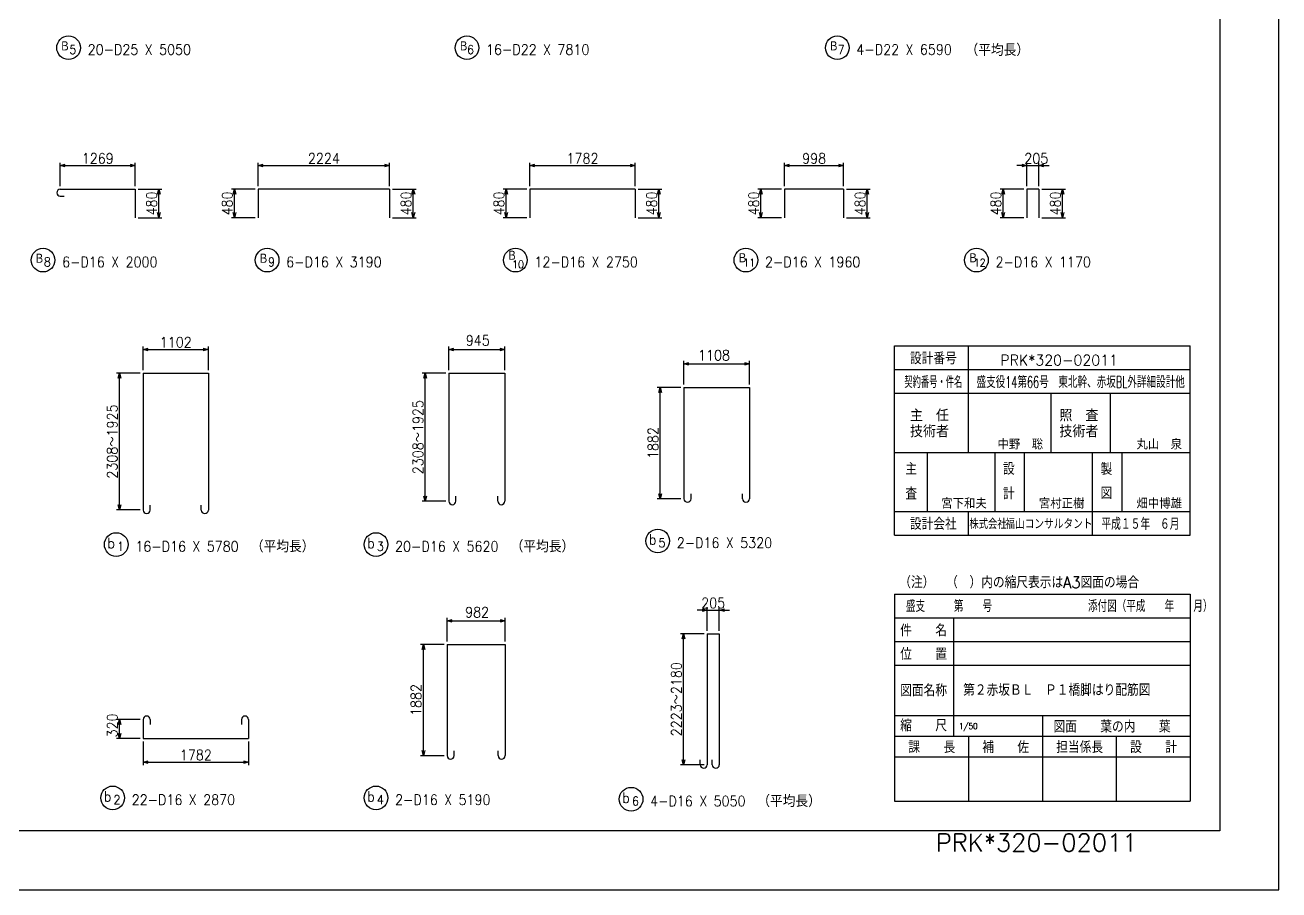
# Model space of a CAD drawing. Extents: x -24090 to 17960, y 77600 to 107300.
# Drawn here: x -3241 to 17960, y 77600 to 92227 of the extents above; entities that cross this region are included whole.
import ezdxf
from ezdxf.enums import TextEntityAlignment as Align

# ---------------------------------------------------------------- set-up
doc = ezdxf.new("R2010")
doc.units = 0
doc.header["$LTSCALE"] = 300
doc.header["$MEASUREMENT"] = 0
doc.layers.get('0').update_dxf_attribs({"linetype": 'CONTINUOUS'})
doc.layers.get('DEFPOINTS').update_dxf_attribs({"linetype": 'CONTINUOUS'})
for name, color, linetype in [('-寸法', 1, 'CONTINUOUS'), ('タイトル', 3, 'CONTINUOUS'), ('枠', 3, 'CONTINUOUS'), ('鉄筋', 2, 'CONTINUOUS'), ('鉄筋材料', 3, 'CONTINUOUS'), ('ﾀｲﾄﾙ', 7, 'CONTINUOUS')]:
    doc.layers.add(name, color=color, linetype=linetype)
doc.styles.add('MS明朝', font='MS PMincho.ttf')
doc.styles.add('romans', font='ROMANS.shx', dxfattribs={"width": 0.9, "bigfont": 'EXTFONT.shx'})
doc.styles.get("Standard").update_dxf_attribs({"font": 'romans.shx', "bigfont": 'extfont.shx'})
doc.styles.add('STYLE1', font='romans.shx', dxfattribs={"bigfont": 'bigfont.shx'})
doc.styles.add('ｽﾀｲﾙ1', font='ROMANS.shx', dxfattribs={"bigfont": 'EXTFONT.shx'})
doc.dimstyles.new('ST-50', dxfattribs={"dimscale": 50, "dimtxt": 3.5, "dimasz": 1.7, "dimexe": 1, "dimexo": 1, "dimgap": 1, "dimtad": 0, "dimdec": 0, "dimzin": 0, "dimdsep": 46, "dimtxsty": 'romans', "dimblk": 'OPEN30', "dimcen": 1, "dimdle": 3, "dimclrd": 1, "dimclre": 1, "dimclrt": 3, "dimaunit": 1, "dimadec": 0, "dimazin": 0, "dimtfac": 1, "dimtdec": 0, "dimtix": 1, "dimtmove": 2, "dimatfit": 3, "dimldrblk": 'OPEN30', "dimfxl": 0, "dimtvp": 0.7, "dimtolj": 1, "dimtzin": 0, "dimarcsym": 0})

# ---------------------------------------------------------------- blocks, each defined once
blk = doc.blocks.new('_Open30')
at = {"color": 0, "lineweight": -2}
for p, q in [((-1, 0.27), (0, 0)), ((0, 0), (-1, -0.27)), ((0, 0), (-1, 0))]:
    blk.add_line(p, q, dxfattribs=at)
blk = doc.blocks.new('*D27')
at = {"layer": '-寸法', "color": 1, "linetype": 'Continuous', "lineweight": -2}
for p, q in [((-1244, 80112), (-1244, 79712)), ((538, 80112), (538, 79712)), ((-1159, 79762), (453, 79762))]:
    blk.add_line(p, q, dxfattribs=at)
at = {"layer": 'DEFPOINTS', "color": 0, "linetype": 'Continuous'}
for p in [(-1244, 80162), (538, 80162), (538, 79762)]:
    blk.add_point(p, dxfattribs=at)
at = {"layer": '-寸法', "color": 1, "linetype": 'Continuous', "lineweight": -2, "xscale": 85, "yscale": 85, "zscale": 85, "rotation": 180}
blk.add_blockref('_Open30', (-1244, 79762), dxfattribs=at)
at = {"layer": '-寸法', "color": 1, "linetype": 'Continuous', "lineweight": -2, "xscale": 85, "yscale": 85, "zscale": 85}
blk.add_blockref('_Open30', (538, 79762), dxfattribs=at)
at = {"layer": '-寸法', "color": 3, "linetype": 'Continuous', "insert": (-353, 79884), "char_height": 175, "attachment_point": 5, "style": 'romans'}
blk.add_mtext('\\A1;1782', dxfattribs=at)
blk = doc.blocks.new('*D20')
at = {"layer": '-寸法', "color": 1, "linetype": 'Continuous', "lineweight": -2}
for p, q in [((-1294, 80482), (-1694, 80482)), ((-1644, 80247), (-1644, 80397)), ((-1294, 80162), (-1694, 80162))]:
    blk.add_line(p, q, dxfattribs=at)
at = {"layer": 'DEFPOINTS', "color": 0, "linetype": 'Continuous'}
for p in [(-1644, 80482), (-1244, 80482), (-1244, 80162)]:
    blk.add_point(p, dxfattribs=at)
at = {"layer": '-寸法', "color": 1, "linetype": 'Continuous', "lineweight": -2, "xscale": 85, "yscale": 85, "zscale": 85}
for p, rotation in [((-1644, 80482), 90), ((-1644, 80162), 270)]:
    blk.add_blockref('_Open30', p, dxfattribs=dict(at, rotation=rotation))
at = {"layer": '-寸法', "color": 3, "linetype": 'Continuous', "insert": (-1767, 80382), "char_height": 175, "attachment_point": 5, "rotation": 90, "style": 'romans'}
blk.add_mtext('\\A1;320', dxfattribs=at)
blk = doc.blocks.new('*D37')
at = {"layer": '-寸法', "color": 1, "linetype": 'Continuous', "lineweight": -2}
for p, q in [((-1244, 86390), (-1244, 86790)), ((-1159, 86740), (-227, 86740)), ((-142, 86390), (-142, 86790))]:
    blk.add_line(p, q, dxfattribs=at)
at = {"layer": 'DEFPOINTS', "color": 0, "linetype": 'Continuous'}
for p in [(-142, 86740), (-1244, 86340), (-142, 86340)]:
    blk.add_point(p, dxfattribs=at)
at = {"layer": '-寸法', "color": 1, "linetype": 'Continuous', "lineweight": -2, "xscale": 85, "yscale": 85, "zscale": 85, "rotation": 180}
blk.add_blockref('_Open30', (-1244, 86740), dxfattribs=at)
at = {"layer": '-寸法', "color": 1, "linetype": 'Continuous', "lineweight": -2, "xscale": 85, "yscale": 85, "zscale": 85}
blk.add_blockref('_Open30', (-142, 86740), dxfattribs=at)
at = {"layer": '-寸法', "color": 3, "linetype": 'Continuous', "insert": (-693, 86863), "char_height": 175, "attachment_point": 5, "style": 'romans'}
blk.add_mtext('\\A1;1102', dxfattribs=at)
blk = doc.blocks.new('*D39')
at = {"layer": '-寸法', "color": 1, "linetype": 'Continuous', "lineweight": -2}
for p, q in [((-1294, 86340), (-1694, 86340)), ((-1644, 84111), (-1644, 86255)), ((-1294, 84026), (-1694, 84026))]:
    blk.add_line(p, q, dxfattribs=at)
at = {"layer": 'DEFPOINTS', "color": 0, "linetype": 'Continuous'}
for p in [(-1644, 86340), (-1244, 86340), (-1244, 84026)]:
    blk.add_point(p, dxfattribs=at)
at = {"layer": '-寸法', "color": 1, "linetype": 'Continuous', "lineweight": -2, "xscale": 85, "yscale": 85, "zscale": 85}
for p, rotation in [((-1644, 86340), 90), ((-1644, 84026), 270)]:
    blk.add_blockref('_Open30', p, dxfattribs=dict(at, rotation=rotation))
at = {"layer": '-寸法', "color": 3, "linetype": 'Continuous', "insert": (-1767, 85183), "char_height": 175, "attachment_point": 5, "rotation": 90, "style": 'romans'}
blk.add_mtext('\\A1;2308～1925', dxfattribs=at)
blk = doc.blocks.new('*D45')
at = {"layer": '-寸法', "color": 1, "linetype": 'Continuous', "lineweight": -2}
for p, q in [((3845, 81753), (3445, 81753)), ((3495, 79956), (3495, 81668)), ((3845, 79871), (3445, 79871))]:
    blk.add_line(p, q, dxfattribs=at)
at = {"layer": 'DEFPOINTS', "color": 0, "linetype": 'Continuous'}
for p in [(3495, 81753), (3895, 81753), (3895, 79871)]:
    blk.add_point(p, dxfattribs=at)
at = {"layer": '-寸法', "color": 1, "linetype": 'Continuous', "lineweight": -2, "xscale": 85, "yscale": 85, "zscale": 85}
for p, rotation in [((3495, 81753), 90), ((3495, 79871), 270)]:
    blk.add_blockref('_Open30', p, dxfattribs=dict(at, rotation=rotation))
at = {"layer": '-寸法', "color": 3, "linetype": 'Continuous', "insert": (3372, 80812), "char_height": 175, "attachment_point": 5, "rotation": 90, "style": 'romans'}
blk.add_mtext('\\A1;1882', dxfattribs=at)
blk = doc.blocks.new('*D41')
at = {"layer": '-寸法', "color": 1, "linetype": 'Continuous', "lineweight": -2}
for p, q in [((3895, 81803), (3895, 82203)), ((3980, 82153), (4792, 82153)), ((4877, 81803), (4877, 82203))]:
    blk.add_line(p, q, dxfattribs=at)
at = {"layer": 'DEFPOINTS', "color": 0, "linetype": 'Continuous'}
for p in [(4877, 82153), (3895, 81753), (4877, 81753)]:
    blk.add_point(p, dxfattribs=at)
at = {"layer": '-寸法', "color": 1, "linetype": 'Continuous', "lineweight": -2, "xscale": 85, "yscale": 85, "zscale": 85, "rotation": 180}
blk.add_blockref('_Open30', (3895, 82153), dxfattribs=at)
at = {"layer": '-寸法', "color": 1, "linetype": 'Continuous', "lineweight": -2, "xscale": 85, "yscale": 85, "zscale": 85}
blk.add_blockref('_Open30', (4877, 82153), dxfattribs=at)
at = {"layer": '-寸法', "color": 3, "linetype": 'Continuous', "insert": (4402, 82297), "char_height": 175, "attachment_point": 5, "style": 'romans'}
blk.add_mtext('\\A1;982', dxfattribs=at)
blk = doc.blocks.new('*D51')
at = {"layer": '-寸法', "color": 1, "linetype": 'Continuous', "lineweight": -2}
for p, q in [((3876, 86340), (3476, 86340)), ((3526, 84261), (3526, 86255)), ((3876, 84176), (3476, 84176))]:
    blk.add_line(p, q, dxfattribs=at)
at = {"layer": 'DEFPOINTS', "color": 0, "linetype": 'Continuous'}
for p in [(3526, 86340), (3926, 86340), (3926, 84176)]:
    blk.add_point(p, dxfattribs=at)
at = {"layer": '-寸法', "color": 1, "linetype": 'Continuous', "lineweight": -2, "xscale": 85, "yscale": 85, "zscale": 85}
for p, rotation in [((3526, 86340), 90), ((3526, 84176), 270)]:
    blk.add_blockref('_Open30', p, dxfattribs=dict(at, rotation=rotation))
at = {"layer": '-寸法', "color": 3, "linetype": 'Continuous', "insert": (3403, 85258), "char_height": 175, "attachment_point": 5, "rotation": 90, "style": 'romans'}
blk.add_mtext('\\A1;2308～1925', dxfattribs=at)
blk = doc.blocks.new('*D52')
at = {"layer": '-寸法', "color": 1, "linetype": 'Continuous', "lineweight": -2}
for p, q in [((3926, 86390), (3926, 86790)), ((4011, 86740), (4786, 86740)), ((4871, 86390), (4871, 86790))]:
    blk.add_line(p, q, dxfattribs=at)
at = {"layer": 'DEFPOINTS', "color": 0, "linetype": 'Continuous'}
for p in [(4871, 86740), (3926, 86340), (4871, 86340)]:
    blk.add_point(p, dxfattribs=at)
at = {"layer": '-寸法', "color": 1, "linetype": 'Continuous', "lineweight": -2, "xscale": 85, "yscale": 85, "zscale": 85, "rotation": 180}
blk.add_blockref('_Open30', (3926, 86740), dxfattribs=at)
at = {"layer": '-寸法', "color": 1, "linetype": 'Continuous', "lineweight": -2, "xscale": 85, "yscale": 85, "zscale": 85}
blk.add_blockref('_Open30', (4871, 86740), dxfattribs=at)
at = {"layer": '-寸法', "color": 3, "linetype": 'Continuous', "insert": (4414, 86894), "char_height": 175, "attachment_point": 5, "style": 'romans'}
blk.add_mtext('\\A1;945', dxfattribs=at)
blk = doc.blocks.new('*D132')
at = {"layer": '-寸法', "color": 1, "linetype": 'Continuous', "lineweight": -2}
for p, q in [((8244, 81931), (7844, 81931)), ((7894, 79803), (7894, 81846)), ((8244, 79718), (7844, 79718))]:
    blk.add_line(p, q, dxfattribs=at)
at = {"layer": 'DEFPOINTS', "color": 0, "linetype": 'Continuous'}
for p in [(7894, 81931), (8294, 81931), (8294, 79718)]:
    blk.add_point(p, dxfattribs=at)
at = {"layer": '-寸法', "color": 1, "linetype": 'Continuous', "lineweight": -2, "xscale": 85, "yscale": 85, "zscale": 85}
for p, rotation in [((7894, 81931), 90), ((7894, 79718), 270)]:
    blk.add_blockref('_Open30', p, dxfattribs=dict(at, rotation=rotation))
at = {"layer": '-寸法', "color": 3, "linetype": 'Continuous', "insert": (7772, 80825), "char_height": 175, "attachment_point": 5, "rotation": 90, "style": 'romans'}
blk.add_mtext('\\A1;2223～2180', dxfattribs=at)
blk = doc.blocks.new('*D133')
at = {"layer": '-寸法', "color": 1, "linetype": 'Continuous', "lineweight": -2}
for p, q in [((8209, 82331), (8124, 82331)), ((8294, 81981), (8294, 82381)), ((8294, 82331), (8498, 82331)), ((8498, 81981), (8498, 82381)), ((8583, 82331), (8668, 82331))]:
    blk.add_line(p, q, dxfattribs=at)
at = {"layer": 'DEFPOINTS', "color": 0, "linetype": 'Continuous'}
for p in [(8498, 82331), (8294, 81931), (8498, 81931)]:
    blk.add_point(p, dxfattribs=at)
at = {"layer": '-寸法', "color": 1, "linetype": 'Continuous', "lineweight": -2, "xscale": 85, "yscale": 85, "zscale": 85}
blk.add_blockref('_Open30', (8294, 82331), dxfattribs=at)
at = {"layer": '-寸法', "color": 1, "linetype": 'Continuous', "lineweight": -2, "xscale": 85, "yscale": 85, "zscale": 85, "rotation": 180}
blk.add_blockref('_Open30', (8498, 82331), dxfattribs=at)
at = {"layer": '-寸法', "color": 3, "linetype": 'Continuous', "insert": (8394, 82453), "char_height": 175, "attachment_point": 5, "style": 'romans'}
blk.add_mtext('\\A1;205', dxfattribs=at)
blk = doc.blocks.new('*D130')
at = {"layer": '-寸法', "color": 1, "linetype": 'Continuous', "lineweight": -2}
for p, q in [((13953, 89450), (14353, 89450)), ((14303, 89055), (14303, 89365)), ((13953, 88970), (14353, 88970))]:
    blk.add_line(p, q, dxfattribs=at)
at = {"layer": 'DEFPOINTS', "color": 0, "linetype": 'Continuous'}
for p in [(13903, 89450), (14303, 89450), (13903, 88970)]:
    blk.add_point(p, dxfattribs=at)
at = {"layer": '-寸法', "color": 1, "linetype": 'Continuous', "lineweight": -2, "xscale": 85, "yscale": 85, "zscale": 85}
for p, rotation in [((14303, 89450), 90), ((14303, 88970), 270)]:
    blk.add_blockref('_Open30', p, dxfattribs=dict(at, rotation=rotation))
at = {"layer": '-寸法', "color": 3, "linetype": 'Continuous', "insert": (14180, 89210), "char_height": 175, "attachment_point": 5, "rotation": 90, "style": 'romans'}
blk.add_mtext('\\A1;480', dxfattribs=at)
blk = doc.blocks.new('*D32')
at = {"layer": '-寸法', "color": 1, "linetype": 'Continuous', "lineweight": -2}
for p, q in [((5294, 89500), (5294, 89900)), ((7076, 89500), (7076, 89900)), ((5379, 89850), (6991, 89850))]:
    blk.add_line(p, q, dxfattribs=at)
at = {"layer": 'DEFPOINTS', "color": 0, "linetype": 'Continuous'}
for p in [(7076, 89850), (5294, 89450), (7076, 89450)]:
    blk.add_point(p, dxfattribs=at)
at = {"layer": '-寸法', "color": 1, "linetype": 'Continuous', "lineweight": -2, "xscale": 85, "yscale": 85, "zscale": 85, "rotation": 180}
blk.add_blockref('_Open30', (5294, 89850), dxfattribs=at)
at = {"layer": '-寸法', "color": 1, "linetype": 'Continuous', "lineweight": -2, "xscale": 85, "yscale": 85, "zscale": 85}
blk.add_blockref('_Open30', (7076, 89850), dxfattribs=at)
at = {"layer": '-寸法', "color": 3, "linetype": 'Continuous', "insert": (6185, 89972), "char_height": 175, "attachment_point": 5, "style": 'romans'}
blk.add_mtext('\\A1;1782', dxfattribs=at)
blk = doc.blocks.new('*D46')
at = {"layer": '-寸法', "color": 1, "linetype": 'Continuous', "lineweight": -2}
for p, q in [((700, 89500), (700, 89900)), ((2924, 89500), (2924, 89900)), ((785, 89850), (2839, 89850))]:
    blk.add_line(p, q, dxfattribs=at)
at = {"layer": 'DEFPOINTS', "color": 0, "linetype": 'Continuous'}
for p in [(2924, 89850), (700, 89450), (2924, 89450)]:
    blk.add_point(p, dxfattribs=at)
at = {"layer": '-寸法', "color": 1, "linetype": 'Continuous', "lineweight": -2, "xscale": 85, "yscale": 85, "zscale": 85, "rotation": 180}
blk.add_blockref('_Open30', (700, 89850), dxfattribs=at)
at = {"layer": '-寸法', "color": 1, "linetype": 'Continuous', "lineweight": -2, "xscale": 85, "yscale": 85, "zscale": 85}
blk.add_blockref('_Open30', (2924, 89850), dxfattribs=at)
at = {"layer": '-寸法', "color": 3, "linetype": 'Continuous', "insert": (1812, 89972), "char_height": 175, "attachment_point": 5, "style": 'romans'}
blk.add_mtext('\\A1;2224', dxfattribs=at)
blk = doc.blocks.new('*D48')
at = {"layer": '-寸法', "color": 1, "linetype": 'Continuous', "lineweight": -2}
for p, q in [((-1328, 89450), (-928, 89450)), ((-978, 89055), (-978, 89365)), ((-1328, 88970), (-928, 88970))]:
    blk.add_line(p, q, dxfattribs=at)
at = {"layer": 'DEFPOINTS', "color": 0, "linetype": 'Continuous'}
for p in [(-1378, 89450), (-978, 89450), (-1378, 88970)]:
    blk.add_point(p, dxfattribs=at)
at = {"layer": '-寸法', "color": 1, "linetype": 'Continuous', "lineweight": -2, "xscale": 85, "yscale": 85, "zscale": 85}
for p, rotation in [((-978, 89450), 90), ((-978, 88970), 270)]:
    blk.add_blockref('_Open30', p, dxfattribs=dict(at, rotation=rotation))
at = {"layer": '-寸法', "color": 3, "linetype": 'Continuous', "insert": (-1100, 89210), "char_height": 175, "attachment_point": 5, "rotation": 90, "style": 'romans'}
blk.add_mtext('\\A1;480', dxfattribs=at)
blk = doc.blocks.new('*D47')
at = {"layer": '-寸法', "color": 1, "linetype": 'Continuous', "lineweight": -2}
for p, q in [((-2647, 89500), (-2647, 89900)), ((-1378, 89500), (-1378, 89900)), ((-2562, 89850), (-1463, 89850))]:
    blk.add_line(p, q, dxfattribs=at)
at = {"layer": 'DEFPOINTS', "color": 0, "linetype": 'Continuous'}
for p in [(-1378, 89850), (-2647, 89450), (-1378, 89450)]:
    blk.add_point(p, dxfattribs=at)
at = {"layer": '-寸法', "color": 1, "linetype": 'Continuous', "lineweight": -2, "xscale": 85, "yscale": 85, "zscale": 85, "rotation": 180}
blk.add_blockref('_Open30', (-2647, 89850), dxfattribs=at)
at = {"layer": '-寸法', "color": 1, "linetype": 'Continuous', "lineweight": -2, "xscale": 85, "yscale": 85, "zscale": 85}
blk.add_blockref('_Open30', (-1378, 89850), dxfattribs=at)
at = {"layer": '-寸法', "color": 3, "linetype": 'Continuous', "insert": (-2012, 89972), "char_height": 175, "attachment_point": 5, "style": 'romans'}
blk.add_mtext('\\A1;1269', dxfattribs=at)
blk = doc.blocks.new('*D49')
at = {"layer": '-寸法', "color": 1, "linetype": 'Continuous', "lineweight": -2}
for p, q in [((650, 89450), (250, 89450)), ((300, 89055), (300, 89365)), ((650, 88970), (250, 88970))]:
    blk.add_line(p, q, dxfattribs=at)
at = {"layer": 'DEFPOINTS', "color": 0, "linetype": 'Continuous'}
for p in [(300, 89450), (700, 89450), (700, 88970)]:
    blk.add_point(p, dxfattribs=at)
at = {"layer": '-寸法', "color": 1, "linetype": 'Continuous', "lineweight": -2, "xscale": 85, "yscale": 85, "zscale": 85}
for p, rotation in [((300, 89450), 90), ((300, 88970), 270)]:
    blk.add_blockref('_Open30', p, dxfattribs=dict(at, rotation=rotation))
at = {"layer": '-寸法', "color": 3, "linetype": 'Continuous', "insert": (177, 89210), "char_height": 175, "attachment_point": 5, "rotation": 90, "style": 'romans'}
blk.add_mtext('\\A1;480', dxfattribs=at)
blk = doc.blocks.new('*D50')
at = {"layer": '-寸法', "color": 1, "linetype": 'Continuous', "lineweight": -2}
for p, q in [((2974, 89450), (3374, 89450)), ((3324, 89055), (3324, 89365)), ((2974, 88970), (3374, 88970))]:
    blk.add_line(p, q, dxfattribs=at)
at = {"layer": 'DEFPOINTS', "color": 0, "linetype": 'Continuous'}
for p in [(2924, 89450), (3324, 89450), (2924, 88970)]:
    blk.add_point(p, dxfattribs=at)
at = {"layer": '-寸法', "color": 1, "linetype": 'Continuous', "lineweight": -2, "xscale": 85, "yscale": 85, "zscale": 85}
for p, rotation in [((3324, 89450), 90), ((3324, 88970), 270)]:
    blk.add_blockref('_Open30', p, dxfattribs=dict(at, rotation=rotation))
at = {"layer": '-寸法', "color": 3, "linetype": 'Continuous', "insert": (3201, 89210), "char_height": 175, "attachment_point": 5, "rotation": 90, "style": 'romans'}
blk.add_mtext('\\A1;480', dxfattribs=at)
blk = doc.blocks.new('*D33')
at = {"layer": '-寸法', "color": 1, "linetype": 'Continuous', "lineweight": -2}
for p, q in [((5244, 89450), (4844, 89450)), ((4894, 89055), (4894, 89365)), ((5244, 88970), (4844, 88970))]:
    blk.add_line(p, q, dxfattribs=at)
at = {"layer": 'DEFPOINTS', "color": 0, "linetype": 'Continuous'}
for p in [(4894, 89450), (5294, 89450), (5294, 88970)]:
    blk.add_point(p, dxfattribs=at)
at = {"layer": '-寸法', "color": 1, "linetype": 'Continuous', "lineweight": -2, "xscale": 85, "yscale": 85, "zscale": 85}
for p, rotation in [((4894, 89450), 90), ((4894, 88970), 270)]:
    blk.add_blockref('_Open30', p, dxfattribs=dict(at, rotation=rotation))
at = {"layer": '-寸法', "color": 3, "linetype": 'Continuous', "insert": (4772, 89210), "char_height": 175, "attachment_point": 5, "rotation": 90, "style": 'romans'}
blk.add_mtext('\\A1;480', dxfattribs=at)
blk = doc.blocks.new('*D126')
at = {"layer": '-寸法', "color": 1, "linetype": 'Continuous', "lineweight": -2}
for p, q in [((9602, 89500), (9602, 89900)), ((10600, 89500), (10600, 89900)), ((9687, 89850), (10515, 89850))]:
    blk.add_line(p, q, dxfattribs=at)
at = {"layer": 'DEFPOINTS', "color": 0, "linetype": 'Continuous'}
for p in [(10600, 89850), (9602, 89450), (10600, 89450)]:
    blk.add_point(p, dxfattribs=at)
at = {"layer": '-寸法', "color": 1, "linetype": 'Continuous', "lineweight": -2, "xscale": 85, "yscale": 85, "zscale": 85, "rotation": 180}
blk.add_blockref('_Open30', (9602, 89850), dxfattribs=at)
at = {"layer": '-寸法', "color": 1, "linetype": 'Continuous', "lineweight": -2, "xscale": 85, "yscale": 85, "zscale": 85}
blk.add_blockref('_Open30', (10600, 89850), dxfattribs=at)
at = {"layer": '-寸法', "color": 3, "linetype": 'Continuous', "insert": (10101, 89972), "char_height": 175, "attachment_point": 5, "style": 'romans'}
blk.add_mtext('\\A1;998', dxfattribs=at)
blk = doc.blocks.new('*D35')
at = {"layer": '-寸法', "color": 1, "linetype": 'Continuous', "lineweight": -2}
for p, q in [((7126, 89450), (7526, 89450)), ((7476, 89055), (7476, 89365)), ((7126, 88970), (7526, 88970))]:
    blk.add_line(p, q, dxfattribs=at)
at = {"layer": 'DEFPOINTS', "color": 0, "linetype": 'Continuous'}
for p in [(7076, 89450), (7476, 89450), (7076, 88970)]:
    blk.add_point(p, dxfattribs=at)
at = {"layer": '-寸法', "color": 1, "linetype": 'Continuous', "lineweight": -2, "xscale": 85, "yscale": 85, "zscale": 85}
for p, rotation in [((7476, 89450), 90), ((7476, 88970), 270)]:
    blk.add_blockref('_Open30', p, dxfattribs=dict(at, rotation=rotation))
at = {"layer": '-寸法', "color": 3, "linetype": 'Continuous', "insert": (7354, 89210), "char_height": 175, "attachment_point": 5, "rotation": 90, "style": 'romans'}
blk.add_mtext('\\A1;480', dxfattribs=at)
blk = doc.blocks.new('*D127')
at = {"layer": '-寸法', "color": 1, "linetype": 'Continuous', "lineweight": -2}
for p, q in [((9552, 89450), (9152, 89450)), ((9202, 89055), (9202, 89365)), ((9552, 88970), (9152, 88970))]:
    blk.add_line(p, q, dxfattribs=at)
at = {"layer": 'DEFPOINTS', "color": 0, "linetype": 'Continuous'}
for p in [(9202, 89450), (9602, 89450), (9602, 88970)]:
    blk.add_point(p, dxfattribs=at)
at = {"layer": '-寸法', "color": 1, "linetype": 'Continuous', "lineweight": -2, "xscale": 85, "yscale": 85, "zscale": 85}
for p, rotation in [((9202, 89450), 90), ((9202, 88970), 270)]:
    blk.add_blockref('_Open30', p, dxfattribs=dict(at, rotation=rotation))
at = {"layer": '-寸法', "color": 3, "linetype": 'Continuous', "insert": (9080, 89210), "char_height": 175, "attachment_point": 5, "rotation": 90, "style": 'romans'}
blk.add_mtext('\\A1;480', dxfattribs=at)
blk = doc.blocks.new('*D128')
at = {"layer": '-寸法', "color": 1, "linetype": 'Continuous', "lineweight": -2}
for p, q in [((10650, 89450), (11050, 89450)), ((11000, 89055), (11000, 89365)), ((10650, 88970), (11050, 88970))]:
    blk.add_line(p, q, dxfattribs=at)
at = {"layer": 'DEFPOINTS', "color": 0, "linetype": 'Continuous'}
for p in [(10600, 89450), (11000, 89450), (10600, 88970)]:
    blk.add_point(p, dxfattribs=at)
at = {"layer": '-寸法', "color": 1, "linetype": 'Continuous', "lineweight": -2, "xscale": 85, "yscale": 85, "zscale": 85}
for p, rotation in [((11000, 89450), 90), ((11000, 88970), 270)]:
    blk.add_blockref('_Open30', p, dxfattribs=dict(at, rotation=rotation))
at = {"layer": '-寸法', "color": 3, "linetype": 'Continuous', "insert": (10878, 89210), "char_height": 175, "attachment_point": 5, "rotation": 90, "style": 'romans'}
blk.add_mtext('\\A1;480', dxfattribs=at)
blk = doc.blocks.new('*D129')
at = {"layer": '-寸法', "color": 1, "linetype": 'Continuous', "lineweight": -2}
for p, q in [((13648, 89450), (13248, 89450)), ((13298, 89055), (13298, 89365)), ((13648, 88970), (13248, 88970))]:
    blk.add_line(p, q, dxfattribs=at)
at = {"layer": 'DEFPOINTS', "color": 0, "linetype": 'Continuous'}
for p in [(13298, 89450), (13698, 89450), (13698, 88970)]:
    blk.add_point(p, dxfattribs=at)
at = {"layer": '-寸法', "color": 1, "linetype": 'Continuous', "lineweight": -2, "xscale": 85, "yscale": 85, "zscale": 85}
for p, rotation in [((13298, 89450), 90), ((13298, 88970), 270)]:
    blk.add_blockref('_Open30', p, dxfattribs=dict(at, rotation=rotation))
at = {"layer": '-寸法', "color": 3, "linetype": 'Continuous', "insert": (13175, 89210), "char_height": 175, "attachment_point": 5, "rotation": 90, "style": 'romans'}
blk.add_mtext('\\A1;480', dxfattribs=at)
blk = doc.blocks.new('*D131')
at = {"layer": '-寸法', "color": 1, "linetype": 'Continuous', "lineweight": -2}
for p, q in [((13698, 89500), (13698, 89900)), ((13903, 89500), (13903, 89900)), ((13613, 89850), (13528, 89850)), ((13698, 89850), (13903, 89850)), ((13988, 89850), (14073, 89850))]:
    blk.add_line(p, q, dxfattribs=at)
at = {"layer": 'DEFPOINTS', "color": 0, "linetype": 'Continuous'}
for p in [(13903, 89850), (13698, 89450), (13903, 89450)]:
    blk.add_point(p, dxfattribs=at)
at = {"layer": '-寸法', "color": 1, "linetype": 'Continuous', "lineweight": -2, "xscale": 85, "yscale": 85, "zscale": 85}
blk.add_blockref('_Open30', (13698, 89850), dxfattribs=at)
at = {"layer": '-寸法', "color": 1, "linetype": 'Continuous', "lineweight": -2, "xscale": 85, "yscale": 85, "zscale": 85, "rotation": 180}
blk.add_blockref('_Open30', (13903, 89850), dxfattribs=at)
at = {"layer": '-寸法', "color": 3, "linetype": 'Continuous', "insert": (13858, 89972), "char_height": 175, "attachment_point": 5, "style": 'romans'}
blk.add_mtext('\\A1;205', dxfattribs=at)
blk = doc.blocks.new('*D153')
at = {"layer": '-寸法', "color": 1, "linetype": 'Continuous', "lineweight": -2}
for p, q in [((7850, 86099), (7450, 86099)), ((7500, 84302), (7500, 86014)), ((7850, 84217), (7450, 84217))]:
    blk.add_line(p, q, dxfattribs=at)
at = {"layer": 'DEFPOINTS', "color": 0, "linetype": 'Continuous'}
for p in [(7500, 86099), (7900, 86099), (7900, 84217)]:
    blk.add_point(p, dxfattribs=at)
at = {"layer": '-寸法', "color": 1, "linetype": 'Continuous', "lineweight": -2, "xscale": 85, "yscale": 85, "zscale": 85}
for p, rotation in [((7500, 86099), 90), ((7500, 84217), 270)]:
    blk.add_blockref('_Open30', p, dxfattribs=dict(at, rotation=rotation))
at = {"layer": '-寸法', "color": 3, "linetype": 'Continuous', "insert": (7378, 85158), "char_height": 175, "attachment_point": 5, "rotation": 90, "style": 'romans'}
blk.add_mtext('\\A1;1882', dxfattribs=at)
blk = doc.blocks.new('*D154')
at = {"layer": '-寸法', "color": 1, "linetype": 'Continuous', "lineweight": -2}
for p, q in [((7900, 86149), (7900, 86549)), ((9008, 86149), (9008, 86549)), ((7985, 86499), (8923, 86499))]:
    blk.add_line(p, q, dxfattribs=at)
at = {"layer": 'DEFPOINTS', "color": 0, "linetype": 'Continuous'}
for p in [(9008, 86499), (7900, 86099), (9008, 86099)]:
    blk.add_point(p, dxfattribs=at)
at = {"layer": '-寸法', "color": 1, "linetype": 'Continuous', "lineweight": -2, "xscale": 85, "yscale": 85, "zscale": 85, "rotation": 180}
blk.add_blockref('_Open30', (7900, 86499), dxfattribs=at)
at = {"layer": '-寸法', "color": 1, "linetype": 'Continuous', "lineweight": -2, "xscale": 85, "yscale": 85, "zscale": 85}
blk.add_blockref('_Open30', (9008, 86499), dxfattribs=at)
at = {"layer": '-寸法', "color": 3, "linetype": 'Continuous', "insert": (8408, 86643), "char_height": 175, "attachment_point": 5, "style": 'romans'}
blk.add_mtext('\\A1;1108', dxfattribs=at)

msp = doc.modelspace()

# ---------------------------------------------------------------- linework, layer by layer
at = {"layer": '枠', "color": 1, "linetype": 'Continuous', "flags": 128}
msp.add_lwpolyline([(-24089.6, 107300.4), (-24089.6, 77600.4), (17960.4, 77600.4), (17960.4, 107300.4), (-24089.6, 107300.4)], dxfattribs=at)
at = {"layer": '枠', "color": 2, "linetype": 'Continuous', "flags": 128}
msp.add_lwpolyline([(-22589.6, 78600.4), (-22589.6, 106300.4), (16960.4, 106300.4), (16960.4, 78600.4), (-22589.6, 78600.4)], dxfattribs=at)
at = {"layer": '鉄筋', "linetype": 'Continuous'}
for p, q in [((-2646.7, 89449.7), (-1377.7, 89449.7)), ((-2646.7, 89333.7), (-2578.7, 89333.7)), ((-1377.7, 89449.7), (-1377.7, 88969.7)), ((2923.7, 89449.7), (699.7, 89449.7)), ((699.7, 89449.7), (699.7, 88969.7)), ((2923.7, 89449.7), (2923.7, 88969.7)), ((7076, 89449.7), (5294, 89449.7)), ((5294, 89449.7), (5294, 88969.7)), ((7076, 89449.7), (7076, 88969.7)), ((10600.1, 89449.7), (9602.1, 89449.7)), ((9602.1, 89449.7), (9602.1, 88969.7)), ((10600.1, 89449.7), (10600.1, 88969.7)), ((13697.9, 89449.7), (13697.9, 88969.7)), ((13902.9, 89449.7), (13697.9, 89449.7)), ((13902.9, 89449.7), (13902.9, 88969.7)), ((-1244, 86340.1), (-142, 86340.1)), ((-1244, 86340.1), (-1244, 84025.6)), ((-142, 86340.1), (-142, 84025.6)), ((3925.6, 86340.1), (3925.6, 84175.6)), ((3925.6, 86340.1), (4870.6, 86340.1)), ((4870.6, 86340.1), (4870.6, 84175.6)), ((7900.3, 86098.7), (7900.3, 84217.2)), ((7900.3, 86098.7), (9008.3, 86098.7)), ((9008.3, 86098.7), (9008.3, 84217.2)), ((4044.6, 84175.6), (4044.6, 84258.6)), ((4751.6, 84175.6), (4751.6, 84258.6)), ((8019.3, 84217.2), (8019.3, 84300.2)), ((8889.3, 84217.2), (8889.3, 84300.2)), ((-1125, 84025.6), (-1125, 84108.6)), ((-261, 84025.6), (-261, 84108.6)), ((8294.1, 81930.9), (8294.1, 79718.4)), ((8294.1, 81930.9), (8498.1, 81930.9)), ((8498.1, 81930.9), (8498.1, 79718.4)), ((3894.6, 81752.8), (3894.6, 79871.3)), ((3894.6, 81752.8), (4876.6, 81752.8)), ((4876.6, 81752.8), (4876.6, 79871.3)), ((-1244, 80481.6), (-1244, 80161.6)), ((-1125, 80481.6), (-1125, 80398.6)), ((419, 80481.6), (419, 80398.6)), ((538, 80481.6), (538, 80161.6)), ((-1244, 80161.6), (538, 80161.6)), ((4013.6, 79871.3), (4013.6, 79954.3)), ((4757.6, 79871.3), (4757.6, 79954.3)), ((8175.1, 79718.4), (8175.1, 79801.4)), ((8379.1, 79718.4), (8379.1, 79801.4))]:
    msp.add_line(p, q, dxfattribs=at)
for centre, radius, start, end in [((-2646.7, 89391.7), 58, 90, 270), ((3985.1, 84175.6), 59.5, 180, 0), ((4811.1, 84175.6), 59.5, 180, 0), ((7959.8, 84217.2), 59.5, 180, 0), ((8948.8, 84217.2), 59.5, 180, 0), ((-1184.5, 84025.6), 59.5, 180, 0), ((-201.5, 84025.6), 59.5, 180, 0), ((-1184.5, 80481.6), 59.5, 0, 180), ((478.5, 80481.6), 59.5, 0, 180), ((3954.1, 79871.3), 59.5, 180, 0), ((4817.1, 79871.3), 59.5, 180, 0), ((8234.6, 79718.4), 59.5, 180, 0), ((8438.6, 79718.4), 59.5, 180, 0)]:
    msp.add_arc(centre, radius, start, end, dxfattribs=at)
at = {"layer": '鉄筋材料', "color": 1, "linetype": 'Continuous'}
for centre in [(-2505.1, 91844.2), (4231, 91844.2), (10494, 91844.2), (-2936.8, 88252), (852.5, 88252), (5050.2, 88252), (8947.9, 88252), (12845.6, 88252), (-1699.1, 83441.8), (2693.5, 83441.8), (7456.7, 83502.4), (-1759.7, 79156.5), (2693.5, 79156.5), (7006.3, 79134.6)]:
    msp.add_circle(centre, 200, dxfattribs=at)
at = {"layer": 'ﾀｲﾄﾙ', "color": 3, "linetype": 'Continuous'}
for p, q in [((11460.4, 86800.4), (16460.4, 86800.4)), ((11460.4, 83600.4), (11460.4, 86800.4)), ((12710.4, 85000.4), (12710.4, 86800.4)), ((16460.4, 83600.4), (16460.4, 86800.4)), ((11460.4, 86400.4), (16460.4, 86400.4)), ((11460.4, 86000.4), (16460.4, 86000.4)), ((14110.4, 85000.4), (14110.4, 86000.4)), ((15110.4, 85000.4), (15110.4, 86000.4)), ((11460.4, 85000.4), (16460.4, 85000.4)), ((12010.4, 85000.4), (12010.4, 84000.4)), ((13160.4, 84000.4), (13160.4, 85000.4)), ((13660.4, 84000.4), (13660.4, 85000.4)), ((14810.4, 83600.4), (14810.4, 85000.4)), ((15310.4, 84000.4), (15310.4, 85000.4)), ((11460.4, 84000.4), (16460.4, 84000.4)), ((12710.4, 83600.4), (12710.4, 84000.4)), ((11460.4, 83600.4), (16460.4, 83600.4)), ((11460.4, 82600.4), (16460.4, 82600.4)), ((11460.4, 82600.4), (11460.4, 79100.4)), ((16460.4, 82600.4), (16460.4, 79100.4)), ((11460.4, 82200.4), (16460.4, 82200.4)), ((12460.4, 82200.4), (12460.4, 80200.4)), ((11460.4, 81800.4), (16460.4, 81800.4)), ((11460.4, 81400.4), (16460.4, 81400.4)), ((11460.4, 80550.4), (16460.4, 80550.4)), ((13960.4, 80550.4), (13960.4, 79100.4)), ((11460.4, 80200.4), (16460.4, 80200.4)), ((12710.4, 80200.4), (12710.4, 79100.4)), ((15210.4, 80200.4), (15210.4, 79100.4)), ((11460.4, 79850.4), (16460.4, 79850.4)), ((11460.4, 79100.4), (16460.4, 79100.4))]:
    msp.add_line(p, q, dxfattribs=at)

# ---------------------------------------------------------------- texts
at = {"layer": 'タイトル', "color": 3}
msp.add_text('PRK*320-02011', height=300, dxfattribs=at).set_placement((12160.4, 78250.3))
at = {"layer": '鉄筋材料', "color": 3, "style": 'ｽﾀｲﾙ1', "width": 0.9}
for s, height, p in [('Ｂ', 175, (-2654.8, 91781.7)), ('5', 150, (-2490.1, 91738)), ('Ｂ', 175, (4086.1, 91781.7)), ('6', 150, (4234.8, 91738)), ('Ｂ', 175, (10344, 91781.7)), ('7', 150, (10499.7, 91738)), ('Ｂ', 175, (4904.8, 88241)), ('Ｂ', 175, (-3086.6, 88189.5)), ('8', 150, (-2921.9, 88145.8)), ('Ｂ', 175, (702.7, 88189.5)), ('9', 150, (867.4, 88145.8)), ('10', 130, (4994.9, 88114.9)), ('Ｂ', 175, (8802.5, 88198.2)), ('11', 130, (8904, 88145.8)), ('Ｂ', 175, (12700.2, 88198.2)), ('12', 130, (12801.7, 88145.8)), ('b', 175, (-1848.8, 83379.3)), ('b', 175, (2543.7, 83379.3)), ('b', 175, (7306.9, 83439.9)), ('5', 150, (7471.6, 83396.2)), ('1', 150, (-1684.1, 83335.6)), ('3', 150, (2708.4, 83335.6)), ('b', 175, (-1909.5, 79094)), ('2', 150, (-1744.8, 79050.3)), ('b', 175, (2543.7, 79094)), ('4', 150, (2708.4, 79050.3)), ('b', 175, (6856.5, 79072.1)), ('6', 150, (7021.2, 79028.4))]:
    msp.add_text(s, height=height, dxfattribs=at).set_placement(p)
at = {"layer": '鉄筋材料', "width": 0.9}
for s, style, p in [('20-D25 X 5050', 'romans', (-2183, 91725.1)), ('16-D22 X 7810', 'romans', (4553.1, 91725.1)), ('4-D22 X 6590', 'romans', (10816.1, 91725.1)), ('（平均長）', 'MS明朝', (12661.7, 91725.1)), ('6-D16 X 2000', 'romans', (-2614.7, 88132.9)), ('6-D16 X 3190', 'romans', (1174.6, 88132.9)), ('12-D16 X 2750', 'romans', (5372.3, 88132.9)), ('2-D16 X 1960', 'romans', (9270, 88132.9)), ('2-D16 X 1170', 'romans', (13167.7, 88132.9)), ('（平均長）', 'MS明朝', (577.8, 83329.5)), ('（平均長）', 'MS明朝', (4970.4, 83329.5)), ('2-D16 X 5320', 'romans', (7778.8, 83383.4)), ('16-D16 X 5780', 'romans', (-1377, 83322.8)), ('20-D16 X 5620', 'romans', (3015.6, 83322.8)), ('22-D16 X 2870', 'romans', (-1437.6, 79037.4)), ('2-D16 X 5190', 'romans', (3015.6, 79037.4)), ('4-D16 X 5050', 'romans', (7328.4, 79015.6)), ('（平均長）', 'MS明朝', (9140.8, 79022.3))]:
    msp.add_text(s, height=175, dxfattribs=dict(at, style=style)).set_placement(p)
at = {"layer": 'ﾀｲﾄﾙ', "color": 3, "ltscale": 100, "style": 'STYLE1'}
for s, height, width, p in [('設計番号', 200, 0.9, (12116.9, 86600.4)), ('契約番号・件名', 200, 0.5, (12116.9, 86200.4)), ('盛支役14第66号\u3000東北幹、赤坂BL外詳細設計他', 200, 0.6, (14608.6, 86200.4)), ('主', 200, 0.9, (11743.2, 84728.5)), ('設', 200, 0.9, (13393.2, 84728.5)), ('製', 200, 0.9, (15043.2, 84728.5)), ('査', 200, 0.9, (11743.2, 84313.7)), ('計', 200, 0.9, (13393.2, 84313.7)), ('図', 200, 0.9, (15043.2, 84313.7)), ('設計会社', 200, 0.9, (12116.9, 83800.4)), ('株式会社', 150, 0.75, (13041.2, 83800.4)), ('福山コンサルタント', 175, 0.75, (14070.8, 83800.4)), ('平成１５年\u3000６月', 200, 0.75, (15618.7, 83800.4))]:
    msp.add_text(s, height=height, dxfattribs=dict(at, width=width)).set_placement(p, align=Align.MIDDLE)
for s, height, p in [('PRK*320-02011', 175, (14243.6, 86560)), ('主\u3000任', 200, (12051.4, 85635.4)), ('照\u3000査', 200, (14578.6, 85635.4)), ('技術者', 200, (12051.4, 85365.4)), ('技術者', 200, (14578.6, 85365.4)), ('中野\u3000聡', 175, (13586.5, 85146.2)), ('丸山\u3000泉', 175, (15936.5, 85146.2)), ('宮下和夫', 175, (12636.5, 84146.2)), ('宮村正樹', 175, (14286.5, 84146.2)), ('畑中博雄', 175, (15936.5, 84146.2))]:
    msp.add_text(s, height=height, dxfattribs=at).set_placement(p, align=Align.MIDDLE)
for s, height, width, p in [('（注）\u3000（\u3000）内の縮尺表示はA3図面の場合', 200, 0.9, (11540.8, 82703)), ('盛支\u3000\u3000\u3000第\u3000\u3000号\u3000\u3000\u3000\u3000\u3000\u3000\u3000\u3000\u3000\u3000添付図（平成\u3000\u3000年\u3000\u3000月）', 200, 0.6, (11653.6, 82301.7)), ('件\u3000\u3000名', 200, 0.9, (11556.4, 81888.6)), ('位\u3000\u3000置', 200, 0.9, (11556.4, 81488.6)), ('図面名称', 200, 0.9, (11556.4, 80875.6)), ('第２赤坂ＢＬ\u3000Ｐ１橋脚はり配筋図', 200, 0.9, (12620.3, 80882.1)), ('縮\u3000\u3000尺', 200, 0.9, (11556.4, 80282)), ('1/50 ', 100, 0.9, (12549.7, 80321)), ('図面\u3000\u3000葉の内\u3000\u3000葉', 200, 0.9, (14148.5, 80262.1)), ('課\u3000\u3000長', 200, 0.9, (11694.9, 79915.2)), ('補\u3000\u3000佐', 200, 0.9, (12944.9, 79915.2)), ('担当係長', 200, 0.9, (14194.9, 79915.2)), ('設\u3000\u3000計', 200, 0.9, (15444.9, 79915.2))]:
    msp.add_text(s, height=height, dxfattribs=dict(at, width=width)).set_placement(p)

# ---------------------------------------------------------------- dimensions: what is measured, and where the dimension line sits
at = {"layer": '-寸法', "linetype": 'Continuous'}
for base, p1, p2, picture, middle in [((-1377.7, 89849.7), (-2646.7, 89449.7), (-1377.7, 89449.7), '*D47', (-2012.2, 89972.2)), ((2923.7, 89849.7), (699.7, 89449.7), (2923.7, 89449.7), '*D46', (1811.7, 89972.2)), ((7076, 89849.7), (5294, 89449.7), (7076, 89449.7), '*D32', (6185, 89972.2)), ((10600.1, 89849.7), (9602.1, 89449.7), (10600.1, 89449.7), '*D126', (10101.1, 89972.2)), ((-142, 86740.1), (-1244, 86340.1), (-142, 86340.1), '*D37', (-693, 86862.6)), ((538, 79761.6), (-1244, 80161.6), (538, 80161.6), '*D27', (-353, 79884.1))]:
    dim = msp.add_linear_dim(base=base, p1=p1, p2=p2, dimstyle='ST-50', dxfattribs=at)
    dim.commit()
    dim.dimension.update_dxf_attribs({"geometry": picture, "text_midpoint": middle})
for base, p1, p2, picture, middle in [((13902.9, 89849.7), (13697.9, 89449.7), (13902.9, 89449.7), '*D131', (13857.9, 89972.2)), ((4870.6, 86740.1), (3925.6, 86340.1), (4870.6, 86340.1), '*D52', (4414, 86894.1)), ((9008.3, 86498.7), (7900.3, 86098.7), (9008.3, 86098.7), '*D154', (8407.6, 86642.6)), ((4876.6, 82152.8), (3894.6, 81752.8), (4876.6, 81752.8), '*D41', (4401.9, 82296.6))]:
    dim = msp.add_linear_dim(base=base, p1=p1, p2=p2, dimstyle='ST-50', dxfattribs=at)
    dim.commit()
    dim.dimension.update_dxf_attribs({"geometry": picture, "text_midpoint": middle, "dimtype": 160})
for base, p1, p2, picture, middle in [((-977.7, 89449.7), (-1377.7, 88969.7), (-1377.7, 89449.7), '*D48', (-1100.2, 89209.7)), ((299.7, 89449.7), (699.7, 88969.7), (699.7, 89449.7), '*D49', (177.2, 89209.7)), ((3323.7, 89449.7), (2923.7, 88969.7), (2923.7, 89449.7), '*D50', (3201.2, 89209.7)), ((4894, 89449.7), (5294, 88969.7), (5294, 89449.7), '*D33', (4771.5, 89209.7)), ((7476, 89449.7), (7076, 88969.7), (7076, 89449.7), '*D35', (7353.5, 89209.7)), ((9202.1, 89449.7), (9602.1, 88969.7), (9602.1, 89449.7), '*D127', (9079.6, 89209.7)), ((11000.1, 89449.7), (10600.1, 88969.7), (10600.1, 89449.7), '*D128', (10877.6, 89209.7)), ((13297.9, 89449.7), (13697.9, 88969.7), (13697.9, 89449.7), '*D129', (13175.4, 89209.7)), ((14302.9, 89449.7), (13902.9, 88969.7), (13902.9, 89449.7), '*D130', (14180.4, 89209.7)), ((-1644, 80481.6), (-1244, 80161.6), (-1244, 80481.6), '*D20', (-1766.5, 80381.6))]:
    dim = msp.add_linear_dim(base=base, p1=p1, p2=p2, angle=90, dimstyle='ST-50', dxfattribs=at)
    dim.commit()
    dim.dimension.update_dxf_attribs({"geometry": picture, "text_midpoint": middle, "dimtype": 160})
for base, p1, p2, text, picture, middle in [((-1644, 86340.1), (-1244, 84025.6), (-1244, 86340.1), '2308～1925', '*D39', (-1766.5, 85182.9)), ((3525.6, 86340.1), (3925.6, 84175.6), (3925.6, 86340.1), '2308～1925', '*D51', (3403.1, 85257.9)), ((7894.1, 81930.9), (8294.1, 79718.4), (8294.1, 81930.9), '2223～2180', '*D132', (7771.6, 80824.7))]:
    dim = msp.add_linear_dim(base=base, p1=p1, p2=p2, angle=90, text=text, dimstyle='ST-50', dxfattribs=at)
    dim.commit()
    dim.dimension.update_dxf_attribs({"geometry": picture, "text_midpoint": middle})
for base, p1, p2, picture, middle in [((7500.3103937, 86098.7304835), (7900.3103937, 84217.2304835), (7900.3103937, 86098.7304835), '*D153', (7377.8103937, 85157.9804835)), ((3494.6145125, 81752.750566), (3894.6145125, 79871.250566), (3894.6145125, 81752.750566), '*D45', (3372.1145125, 80812.000566))]:
    dim = msp.add_linear_dim(base=base, p1=p1, p2=p2, angle=90, dimstyle='ST-50', dxfattribs=at)
    dim.commit()
    dim.dimension.update_dxf_attribs({"geometry": picture, "text_midpoint": middle})
dim = msp.add_linear_dim(base=(8498.1, 82330.9), p1=(8294.1, 81930.9), p2=(8498.1, 81930.9), text='205', dimstyle='ST-50', dxfattribs=at)
dim.commit()
dim.dimension.update_dxf_attribs({"geometry": '*D133', "text_midpoint": (8393.6, 82453.4), "dimtype": 160})

doc.saveas('drawing.dxf')
